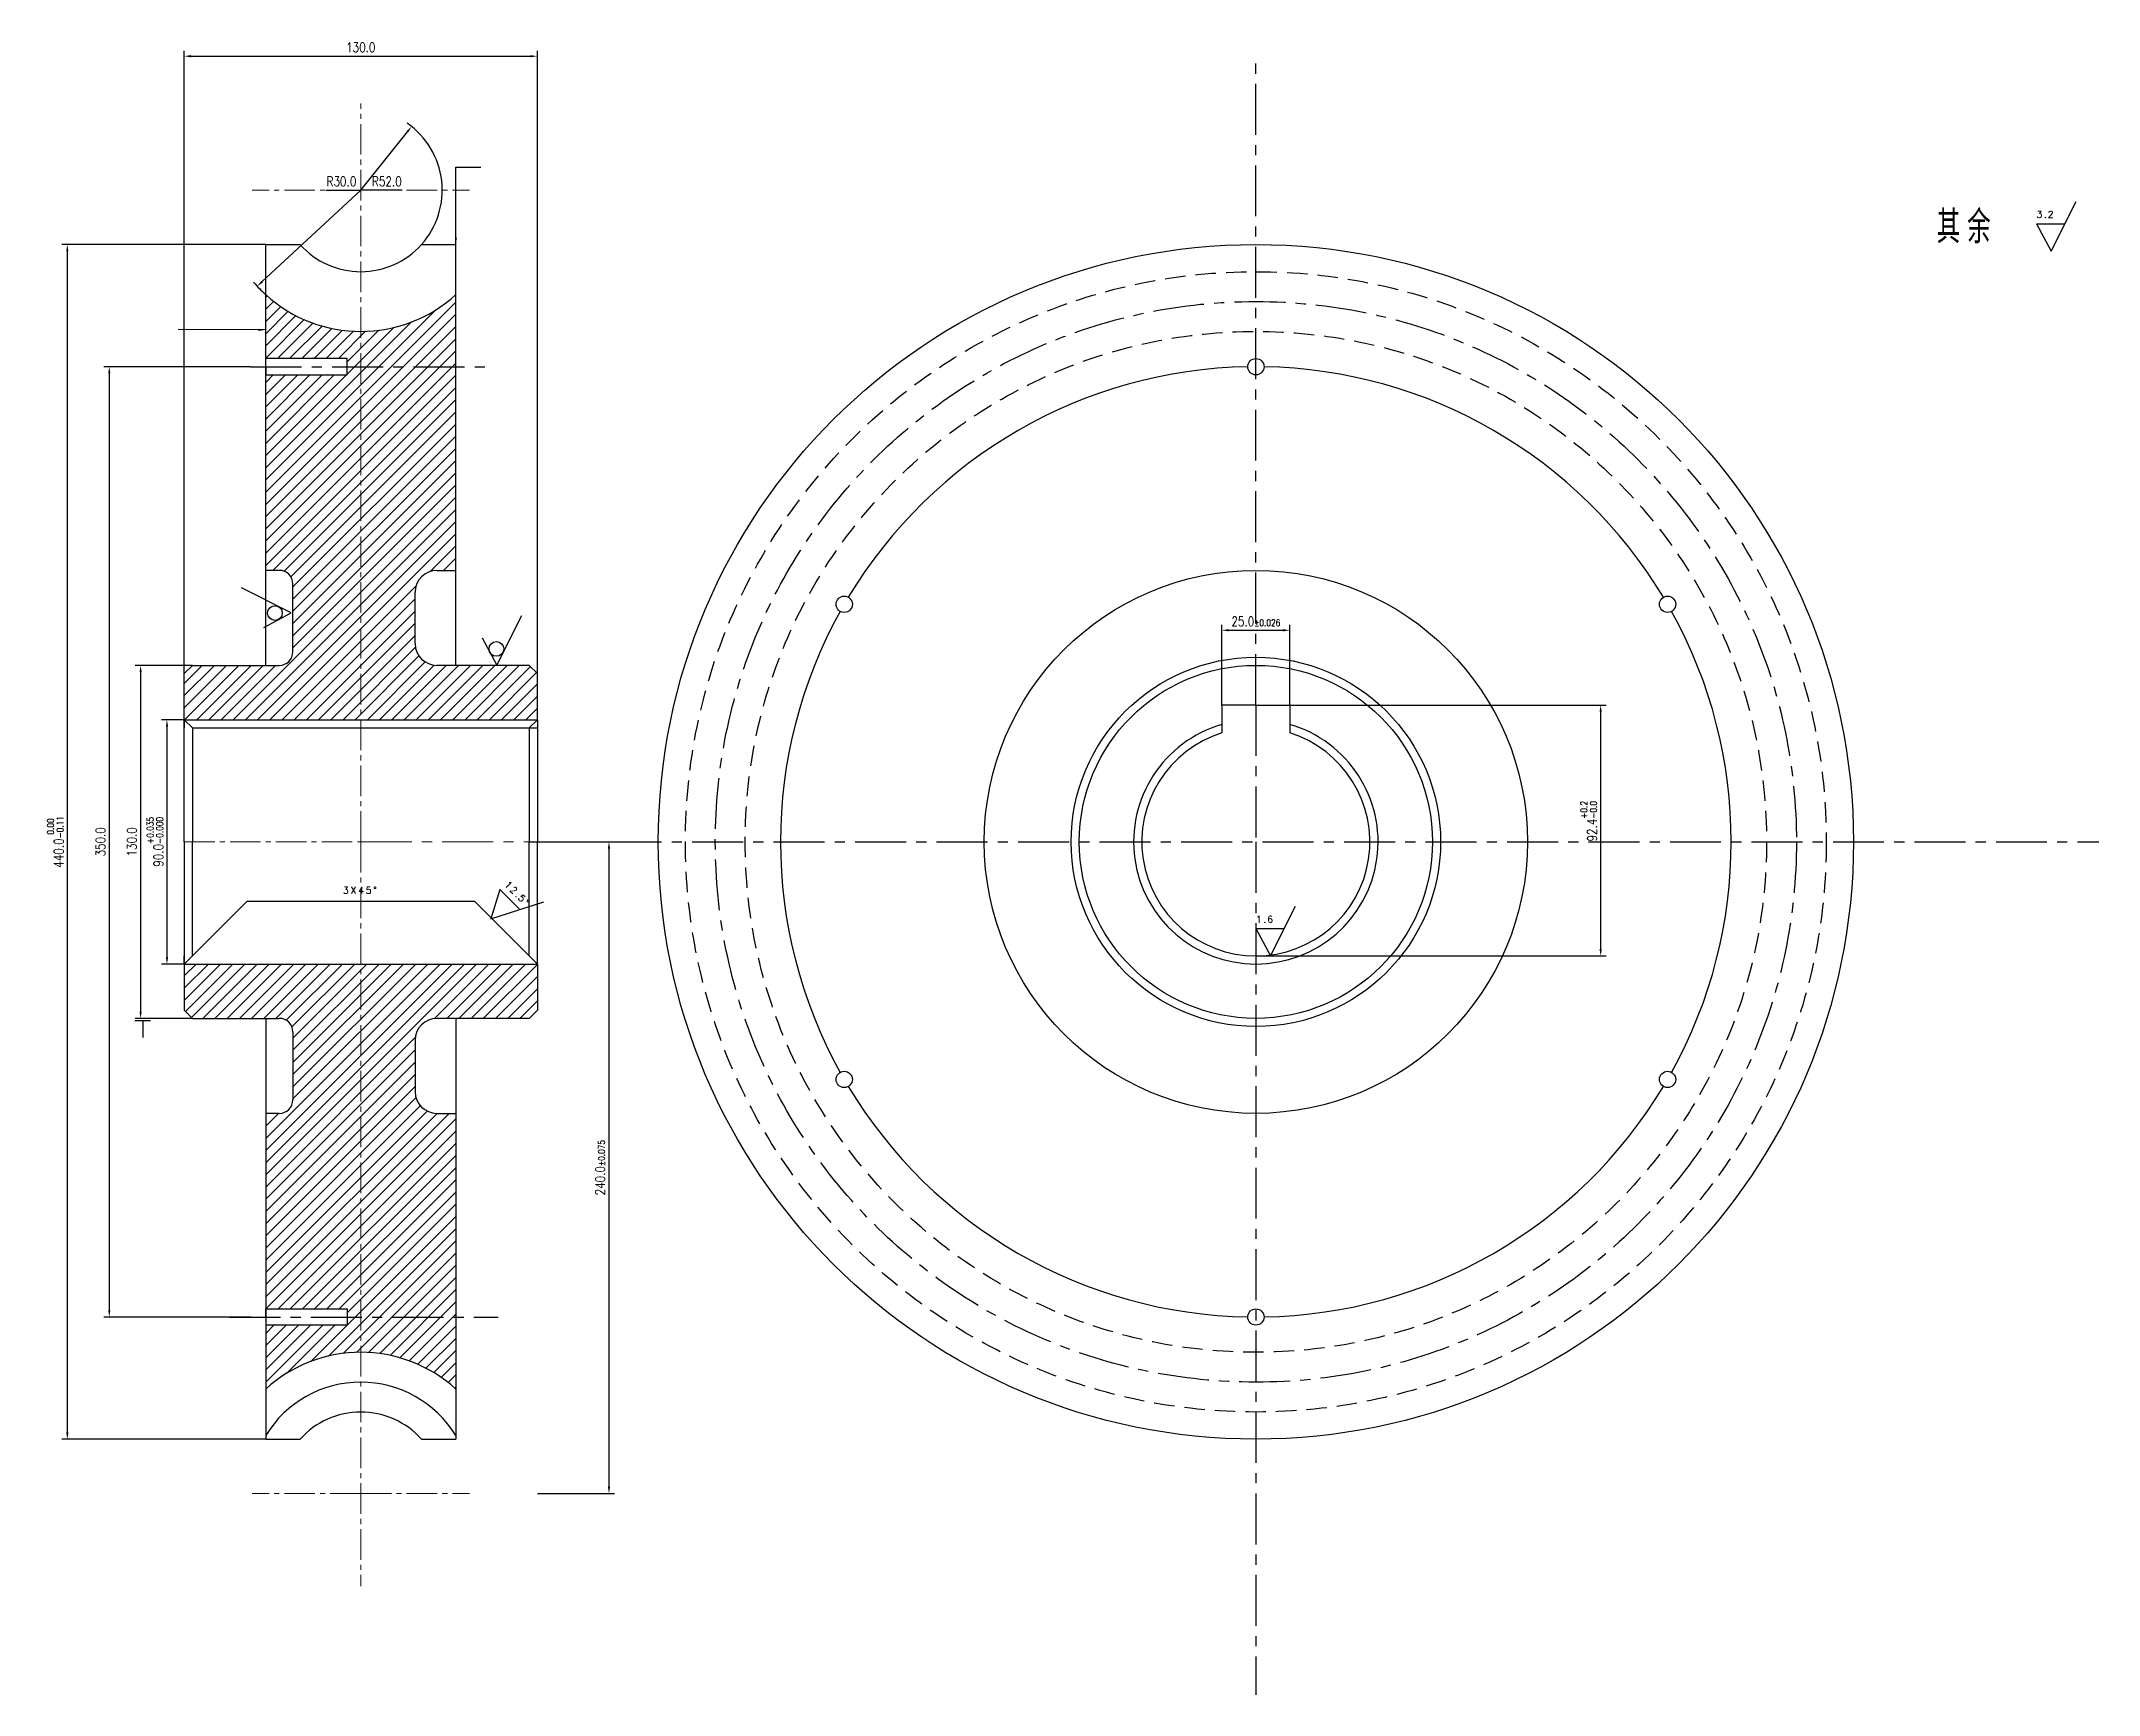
# Model space of a CAD drawing. Header units: millimetres. Extents: x -53 to 705, y -314 to 295.
import ezdxf

# ---------------------------------------------------------------- set-up
doc = ezdxf.new("R2010")
doc.units = ezdxf.units.MM
doc.header["$LTSCALE"] = 15
for name, pattern in [('CENTER', [2, 1.25, -0.25, 0.25, -0.25]), ('CENTER2', [1.125, 0.75, -0.125, 0.125, -0.125]), ('DASHED', [0.75, 0.5, -0.25])]:
    doc.linetypes.add(name, pattern=pattern)
doc.layers.add('1轮廓实线层', color=7, linetype='Continuous', lineweight=30)
for name, color, linetype in [('3中心线层', 1, 'CENTER'), ('5剖面线层', 2, 'Continuous'), ('7标注层', 4, 'Continuous'), ('粗实线', 7, 'Continuous'), ('细实线', 7, 'Continuous')]:
    doc.layers.add(name, color=color, linetype=linetype)
doc.styles.add('BS2024', font='romans.shx', dxfattribs={"width": 0.8, "bigfont": 'gbcbig.shx'})
doc.styles.add('TH_GBDIM', font='romans.shx', dxfattribs={"width": 0.8, "bigfont": 'gbcbig.shx'})
doc.dimstyles.new('BS2024_1.0', dxfattribs={"dimtxt": 3.5, "dimasz": 2.5, "dimexe": 2, "dimexo": 0, "dimgap": 1.5, "dimtad": 1, "dimdec": 1, "dimzin": 0, "dimdsep": 46, "dimtxsty": 'TH_GBDIM', "dimcen": 2.5, "dimclrd": 130, "dimclre": 130, "dimclrt": 3, "dimadec": 0, "dimazin": 0, "dimtfac": 0.714286, "dimtdec": 1, "dimtmove": 0, "dimatfit": 3, "dimfxl": 1, "dimtzin": 0, "dimlwd": -1, "dimlwe": -1, "dimarcsym": 1})
doc.dimstyles.new('BS2024_1.0$4', dxfattribs={"dimtxt": 3.5, "dimasz": 2.5, "dimexe": 2, "dimexo": 0, "dimgap": 1.5, "dimtad": 1, "dimtih": 1, "dimtoh": 1, "dimdec": 1, "dimzin": 0, "dimdsep": 46, "dimtxsty": 'TH_GBDIM', "dimcen": 2.5, "dimclrd": 130, "dimclre": 130, "dimclrt": 3, "dimadec": 0, "dimazin": 0, "dimtfac": 0.714286, "dimtdec": 1, "dimtmove": 0, "dimatfit": 3, "dimfxl": 1, "dimtzin": 0, "dimlwd": -1, "dimlwe": -1, "dimarcsym": 1})

# ---------------------------------------------------------------- blocks, each defined once
blk = doc.blocks.new('*U14')
at = {"layer": '1轮廓实线层'}
blk.add_circle((0, 0), 3, dxfattribs=at)
blk = doc.blocks.new('*U15')
at = {"layer": '1轮廓实线层', "color": 0, "linetype": 'ByBlock', "lineweight": -2, "transparency": 16777216}
for p, rotation in [((394.52, 175), 180), ((242.97, 87.5), 240), ((546.08, 87.5), 120), ((242.97, -87.5), 299.9999999999999), ((546.08, -87.5), 59.99999999999997)]:
    blk.add_blockref('*U14', p, dxfattribs=dict(at, rotation=rotation))
blk.add_blockref('*U14', (394.52, -175), dxfattribs=at)
blk = doc.blocks.new('*D16')
at = {"layer": '7标注层', "color": 130, "transparency": 16777216}
for p, q in [((65, 240), (82.15, 261.5)), ((52.3, 240), (65, 240))]:
    blk.add_line(p, q, dxfattribs=at)
blk.add_arc((65, 240), 30, 318.18969, 55.24829, dxfattribs=at)
blk.add_solid([(81.82, 261.76), (82.47, 261.24), (83.7, 263.45)], dxfattribs=at)
at = {"layer": 'Defpoints', "color": 0, "transparency": 16777216}
for p in [(83.7, 263.45), (65, 240)]:
    blk.add_point(p, dxfattribs=at)
at = {"layer": '7标注层', "color": 3, "transparency": 16777216, "insert": (57.9, 243.25), "char_height": 3.5, "attachment_point": 5, "style": 'TH_GBDIM'}
blk.add_mtext('R30.0', dxfattribs=at)
blk = doc.blocks.new('*D17')
at = {"layer": '7标注层', "color": 130, "transparency": 16777216}
for p, q in [((65, 240), (28.71, 206.33)), ((80.2, 240), (65, 240))]:
    blk.add_line(p, q, dxfattribs=at)
blk.add_arc((65, 240), 52, 220.65346, 227.69501, dxfattribs=at)
blk.add_solid([(28.43, 206.64), (29, 206.03), (26.88, 204.63)], dxfattribs=at)
at = {"layer": 'Defpoints', "color": 0, "transparency": 16777216}
for p in [(65, 240), (26.88, 204.63)]:
    blk.add_point(p, dxfattribs=at)
at = {"layer": '7标注层', "color": 3, "transparency": 16777216, "insert": (74.6, 243.25), "char_height": 3.5, "attachment_point": 5, "style": 'TH_GBDIM'}
blk.add_mtext('R52.0', dxfattribs=at)
blk = doc.blocks.new('*D18')
at = {"layer": '7标注层', "color": 130, "transparency": 16777216}
for p, q in [((30, 220), (-45.03, 220)), ((-43.03, 217.5), (-43.03, -217.5)), ((30, -220), (-45.03, -220))]:
    blk.add_line(p, q, dxfattribs=at)
for points in [[(-43.45, 217.5), (-42.61, 217.5), (-43.03, 220)], [(-43.45, -217.5), (-42.61, -217.5), (-43.03, -220)]]:
    blk.add_solid(points, dxfattribs=at)
at = {"layer": 'Defpoints', "color": 0, "transparency": 16777216}
for p in [(30, 220), (-43.03, -220), (30, -220)]:
    blk.add_point(p, dxfattribs=at)
at = {"layer": '7标注层', "color": 3, "transparency": 16777216, "insert": (-47.45, 0), "char_height": 3.5, "attachment_point": 5, "rotation": 90, "style": 'TH_GBDIM'}
blk.add_mtext('440.0{\\H2.500001;\\S 0.00^ -0.11;}', dxfattribs=at)
blk = doc.blocks.new('*D19')
at = {"layer": '7标注层', "color": 130, "transparency": 16777216}
for p, q in [((24.45, 175), (-29.59, 175)), ((-27.59, 172.5), (-27.59, -172.5)), ((24.45, -175), (-29.59, -175))]:
    blk.add_line(p, q, dxfattribs=at)
for points in [[(-28, 172.5), (-27.17, 172.5), (-27.59, 175)], [(-28, -172.5), (-27.17, -172.5), (-27.59, -175)]]:
    blk.add_solid(points, dxfattribs=at)
at = {"layer": 'Defpoints', "color": 0, "transparency": 16777216}
for p in [(24.45, 175), (-27.59, -175), (24.45, -175)]:
    blk.add_point(p, dxfattribs=at)
at = {"layer": '7标注层', "color": 3, "transparency": 16777216, "insert": (-30.84, 0), "char_height": 3.5, "attachment_point": 5, "rotation": 90, "style": 'TH_GBDIM'}
blk.add_mtext('350.0', dxfattribs=at)
blk = doc.blocks.new('*D20')
at = {"layer": '7标注层', "color": 130, "transparency": 16777216}
for p, q in [((3, 65), (-18.04, 65)), ((-16.04, 62.5), (-16.04, -62.5)), ((3, -65), (-18.04, -65))]:
    blk.add_line(p, q, dxfattribs=at)
for points in [[(-16.46, 62.5), (-15.63, 62.5), (-16.04, 65)], [(-16.46, -62.5), (-15.63, -62.5), (-16.04, -65)]]:
    blk.add_solid(points, dxfattribs=at)
at = {"layer": 'Defpoints', "color": 0, "transparency": 16777216}
for p in [(3, 65), (-16.04, -65), (3, -65)]:
    blk.add_point(p, dxfattribs=at)
at = {"layer": '7标注层', "color": 3, "transparency": 16777216, "insert": (-19.29, 0), "char_height": 3.5, "attachment_point": 5, "rotation": 90, "style": 'TH_GBDIM'}
blk.add_mtext('130.0', dxfattribs=at)
blk = doc.blocks.new('*D21')
at = {"layer": '7标注层', "color": 130, "transparency": 16777216}
for p, q in [((0, 45), (-8.35, 45)), ((-6.35, 42.5), (-6.35, -42.5)), ((0, -45), (-8.35, -45))]:
    blk.add_line(p, q, dxfattribs=at)
for points in [[(-6.76, 42.5), (-5.93, 42.5), (-6.35, 45)], [(-6.76, -42.5), (-5.93, -42.5), (-6.35, -45)]]:
    blk.add_solid(points, dxfattribs=at)
at = {"layer": 'Defpoints', "color": 0, "transparency": 16777216}
for p in [(0, 45), (-6.35, -45), (0, -45)]:
    blk.add_point(p, dxfattribs=at)
at = {"layer": '7标注层', "color": 3, "transparency": 16777216, "insert": (-10.76, 0), "char_height": 3.5, "attachment_point": 5, "rotation": 90, "style": 'TH_GBDIM'}
blk.add_mtext('90.0{\\H2.500001;\\S+0.035^ -0.000;}', dxfattribs=at)
blk = doc.blocks.new('*D22')
at = {"layer": '7标注层', "color": 130, "transparency": 16777216}
for p, q in [((0, 62), (0, 291.36)), ((2.5, 289.36), (127.5, 289.36)), ((130, 62), (130, 291.36))]:
    blk.add_line(p, q, dxfattribs=at)
for points in [[(2.5, 289.77), (2.5, 288.94), (0, 289.36)], [(127.5, 289.77), (127.5, 288.94), (130, 289.36)]]:
    blk.add_solid(points, dxfattribs=at)
at = {"layer": 'Defpoints', "color": 0, "transparency": 16777216}
for p in [(130, 289.36), (0, 62), (130, 62)]:
    blk.add_point(p, dxfattribs=at)
at = {"layer": '7标注层', "color": 3, "transparency": 16777216, "insert": (65, 292.61), "char_height": 3.5, "attachment_point": 5, "style": 'TH_GBDIM'}
blk.add_mtext('130.0', dxfattribs=at)
blk = doc.blocks.new('*D23')
at = {"layer": '7标注层', "color": 130, "transparency": 16777216}
for p, q in [((407.02, 50.4), (523.46, 50.4)), ((521.46, -39.5), (521.46, 47.9)), ((435.94, -42), (523.46, -42))]:
    blk.add_line(p, q, dxfattribs=at)
for points in [[(521.04, 47.9), (521.88, 47.9), (521.46, 50.4)], [(521.04, -39.5), (521.88, -39.5), (521.46, -42)]]:
    blk.add_solid(points, dxfattribs=at)
at = {"layer": 'Defpoints', "color": 0, "transparency": 16777216}
for p in [(407.02, 50.4), (521.46, 50.4), (435.94, -42)]:
    blk.add_point(p, dxfattribs=at)
at = {"layer": '7标注层', "color": 3, "transparency": 16777216, "insert": (517.04, 7.58), "char_height": 3.5, "attachment_point": 5, "rotation": 90, "style": 'TH_GBDIM'}
blk.add_mtext('92.4{\\H2.500001;\\S+0.2^ -0.0;}', dxfattribs=at)
blk = doc.blocks.new('*D24')
at = {"layer": '7标注层', "color": 130, "transparency": 16777216}
for p, q in [((130, 0), (158.38, 0)), ((156.38, -2.5), (156.38, -237.5)), ((130, -240), (158.38, -240))]:
    blk.add_line(p, q, dxfattribs=at)
for points in [[(155.96, -2.5), (156.79, -2.5), (156.38, 0)], [(155.96, -237.5), (156.79, -237.5), (156.38, -240)]]:
    blk.add_solid(points, dxfattribs=at)
at = {"layer": 'Defpoints', "color": 0, "transparency": 16777216}
for p in [(130, 0), (130, -240), (156.38, -240)]:
    blk.add_point(p, dxfattribs=at)
at = {"layer": '7标注层', "color": 3, "transparency": 16777216, "insert": (153.13, -120), "char_height": 3.5, "attachment_point": 5, "rotation": 90, "style": 'TH_GBDIM'}
blk.add_mtext('240.0{\\H2.500001;±0.075}', dxfattribs=at)
blk = doc.blocks.new('*D36')
at = {"layer": '7标注层', "color": 130, "transparency": 16777216}
for p, q in [((382.02, 50.4), (382.02, 79.94)), ((384.52, 77.94), (404.52, 77.94)), ((407.02, 50.4), (407.02, 79.94))]:
    blk.add_line(p, q, dxfattribs=at)
for points in [[(384.52, 78.36), (384.52, 77.52), (382.02, 77.94)], [(404.52, 78.36), (404.52, 77.52), (407.02, 77.94)]]:
    blk.add_solid(points, dxfattribs=at)
at = {"layer": 'Defpoints', "color": 0, "transparency": 16777216}
for p in [(407.02, 77.94), (382.02, 50.4), (407.02, 50.4)]:
    blk.add_point(p, dxfattribs=at)
at = {"layer": '7标注层', "color": 3, "transparency": 16777216, "insert": (394.52, 81.19), "char_height": 3.5, "attachment_point": 5, "style": 'TH_GBDIM'}
blk.add_mtext('25.0{\\H2.500001;±0.026}', dxfattribs=at)

msp = doc.modelspace()

# ---------------------------------------------------------------- hatches: boundary and pattern name
at = {"layer": '5剖面线层', "linetype": 'DASHED'}
h = msp.add_hatch(dxfattribs=at)
h.set_pattern_fill('ANSI31', color=256)
h.paths.add_polyline_path([(65, 175), (60, 175), (60, 172), (30, 172), (30, 100), (35, 100, -0.414214), (40, 95), (40, 85), (40, 70, -0.414214), (35, 65), (3, 65), (0, 62), (0, 45), (65, 45)])
h.paths.add_polyline_path([(100, 175), (65, 175), (65, 45), (130, 45), (130, 62), (127, 65), (93, 65, -0.414214), (85, 73), (85, 92, -0.414214), (93, 100), (100, 100)])
h.paths.add_polyline_path([(30, 201.54), (30, 178), (60, 178), (60, 175), (65, 175), (65, 188, -0.186716)])
h.paths.add_polyline_path([(100, 201.54, -0.186716), (65, 188), (65, 175), (100, 175)])
h.paths.add_polyline_path([(65, -45), (0, -45), (0, -62), (3, -65), (35, -65, -0.414214), (40, -70), (40, -85), (40, -95, -0.414214), (35, -100), (30, -100), (30, -172), (60, -172), (60, -175), (65, -175)])
h.paths.add_polyline_path([(100, -100), (93, -100, -0.414214), (85, -92), (85, -73, -0.414214), (93, -65), (127, -65), (130, -62), (130, -45), (65, -45), (65, -175), (100, -175)])
h.paths.add_polyline_path([(65, -175), (60, -175), (60, -178), (30, -178), (30, -201.54, -0.186716), (65, -188)])
h.paths.add_polyline_path([(100, -175), (65, -175), (65, -188, -0.186716), (100, -201.54)])

# ---------------------------------------------------------------- linework, layer by layer
at = {"layer": '1轮廓实线层', "lineweight": 30}
for p, q in [((30, 65), (30, 220)), ((30, 220), (42.64, 220)), ((87.36, 220), (100, 220)), ((100, 65), (100, 220)), ((60, 178), (30, 178)), ((30, 175), (30, 172)), ((60, 172), (60, 178)), ((30, 172), (60, 172)), ((35, 100), (30, 100)), ((93, 100), (100, 100)), ((40, 85), (40, 95)), ((40, 95), (40, 95)), ((85, 73), (85, 92)), ((40, 70), (40, 85)), ((40, 85), (40, 85)), ((0, 62), (3, 65)), ((0, 0), (0, 62)), ((3, 65), (35, 65)), ((127, 65), (93, 65)), ((127, 65), (130, 62)), ((130, 45), (130, 62)), ((0, 45), (130, 45)), ((0, 45), (0, 42)), ((3, 42), (0, 45)), ((3, 42), (127, 42)), ((3, 42), (3, 0)), ((127, 42), (130, 45)), ((127, 42), (127, 0)), ((127, 42), (130, 42)), ((130, 45), (130, 0)), ((130, 45), (130, 42)), ((0, 0), (0, -62)), ((3, -42), (3, 0)), ((127, -42), (127, 0)), ((130, -45), (130, 0)), ((18, -27), (23, -22)), ((107, -22), (23, -22)), ((107, -22), (117, -32)), ((18, -27), (13, -32)), ((13, -32), (3, -42)), ((117, -32), (127, -42)), ((0, -45), (0, -42)), ((3, -42), (0, -45)), ((0, -45), (130, -45)), ((127, -42), (130, -45)), ((130, -45), (130, -42)), ((130, -45), (130, -62)), ((0, -62), (3, -65)), ((3, -65), (35, -65)), ((30, -65), (30, -220)), ((127, -65), (93, -65)), ((100, -65), (100, -220)), ((127, -65), (130, -62)), ((40, -70), (40, -85)), ((85, -73), (85, -92)), ((40, -85), (40, -85)), ((40, -85), (40, -95)), ((40, -95), (40, -95)), ((35, -100), (30, -100)), ((93, -100), (100, -100)), ((30, -175), (30, -172)), ((30, -172), (60, -172)), ((60, -172), (60, -178)), ((60, -178), (30, -178)), ((30, -220), (42.64, -220)), ((87.36, -220), (100, -220))]:
    msp.add_line(p, q, dxfattribs=at)
at = {"layer": '1轮廓实线层'}
for p, q in [((394.52, 50.4), (382.02, 50.4)), ((382.02, 50.4), (382.02, 40.1)), ((394.52, 50.4), (407.02, 50.4)), ((407.02, 50.4), (407.02, 40.1))]:
    msp.add_line(p, q, dxfattribs=at)
at = {"layer": '1轮廓实线层', "lineweight": 30}
for radius in [220, 100, 68, 65]:
    msp.add_circle((394.52, 0), radius, dxfattribs=at)
for centre, radius, start, end in [((65, 240), 30, 221.81031, 318.18969), ((65, 240), 52, 227.69501, 312.30499), ((35, 95), 5, 0, 90), ((93, 92), 8, 90, 180), ((35, 70), 5, 270, 0), ((93, 73), 8, 180, 270), ((394.52, 0), 45, 106.12762, 73.87238), ((394.52, 0), 42, 107.31465, 72.68535), ((35, -70), 5, 0, 90), ((93, -73), 8, 90, 180), ((35, -95), 5, 270, 0), ((93, -92), 8, 180, 270), ((65, -240), 52, 47.69501, 132.30499), ((65, -240), 30, 41.81031, 138.18969)]:
    msp.add_arc(centre, radius, start, end, dxfattribs=at)
at = {"layer": '1轮廓实线层'}
for start, end in [(90.98223, 149.01777), (30.98223, 89.01777), (150.98223, 209.01777), (330.98223, 29.01777), (210.98223, 269.01777), (270.98223, 329.01777)]:
    msp.add_arc((394.52, 0), 175, start, end, dxfattribs=at)
at = {"layer": '3中心线层'}
for p, q in [((394.52, 50.4), (394.52, 288.65)), ((24.45, 175), (113.14, 175)), ((394.52, 50.4), (394.52, 0)), ((127, 0), (704.86, 0)), ((394.52, 0), (394.52, -314.16)), ((16.66, -175), (115.59, -175))]:
    msp.add_line(p, q, dxfattribs=at)
at = {"layer": '3中心线层', "linetype": 'CENTER2', "lineweight": 20}
for p, q in [((65, 0), (65, 271.94)), ((65, 240), (25, 240)), ((65, 240), (105, 240)), ((0, 0), (65, 0)), ((65, 0), (65, -274.15)), ((65, -240), (25, -240)), ((65, -240), (105, -240))]:
    msp.add_line(p, q, dxfattribs=at)
at = {"layer": '3中心线层', "lineweight": 20}
msp.add_line((65, 0), (130, 0), dxfattribs=at)
at = {"layer": '3中心线层'}
msp.add_circle((394.52, 0), 199, dxfattribs=at)
at = {"layer": '7标注层'}
for p, q in [((687.29, 217.6), (696.53, 235.85)), ((681.88, 227.63), (687.29, 217.6)), ((681.88, 227.63), (692.37, 227.63)), ((39.32, 84.35), (21.06, 93.58)), ((29.29, 78.93), (39.32, 84.35)), ((115.05, 65.13), (124.28, 83.39)), ((109.63, 75.16), (115.05, 65.13)), ((116.18, -17.49), (112.92, -28.41)), ((112.92, -28.41), (132.35, -22.03)), ((116.18, -17.49), (123.6, -24.9)), ((399.94, -42), (409.17, -23.74)), ((394.52, -31.97), (399.94, -42)), ((394.52, -31.97), (405.01, -31.97)), ((394.52, -42), (435.94, -42)), ((-18.23, -65.74), (-12.35, -65.74)), ((-15.29, -65.74), (-15.29, -72.04))]:
    msp.add_line(p, q, dxfattribs=at)
for centre in [(33.39, 84.25), (114.94, 71.06)]:
    msp.add_circle(centre, 2.71, dxfattribs=at)
at = {"layer": '粗实线', "linetype": 'DASHED', "lineweight": 30}
for radius in [210, 188]:
    msp.add_circle((394.52, 0), radius, dxfattribs=at)
at = {"layer": '细实线'}
msp.add_arc((65, -240), 41, 31.38815, 148.61185, dxfattribs=at)

# ---------------------------------------------------------------- block references
at = {"layer": '1轮廓实线层'}
msp.add_blockref('*U15', (0, 0), dxfattribs=at)

# ---------------------------------------------------------------- texts
at = {"layer": '7标注层', "attachment_point": 1, "style": 'BS2024'}
for s, width, gutter_width, insert, char_height in [('\\pxt1,3;{\\W1;\\T1.3;其余}', 75.7192, 60.01, (645.15, 232.47), 12.0021), ('{\\W1;\\T1.3;3.2}', 8.5329, 12.5, (681.88, 232.33), 2.5), ('{\\W1;\\T1.3;3X45°}', 8.5329, 12.5, (58.46, -16.58), 2.5), ('{\\W1;\\T1.3;1.6}', 8.5329, 12.5, (394.52, -27.27), 2.5)]:
    msp.add_mtext_dynamic_manual_height_columns(s, width=width, gutter_width=gutter_width, heights=[0], dxfattribs=dict(at, insert=insert, char_height=char_height))
at = {"layer": '7标注层', "insert": (119.5, -14.16), "char_height": 2.5, "attachment_point": 1, "rotation": 315, "style": 'BS2024'}
msp.add_mtext_dynamic_manual_height_columns('{\\W1;\\T1.3;12.5°}', width=8.5329, gutter_width=12.5, heights=[0], dxfattribs=at)

# ---------------------------------------------------------------- dimensions: what is measured, and where the dimension line sits
at = {"layer": '7标注层'}
for base, p1, p2, angle, picture, middle in [((130, 289.36), (0, 62), (130, 62), 180, '*D22', (65, 292.61)), ((-16.04, -65), (3, 65), (3, -65), 90, '*D20', (-19.29, 0))]:
    dim = msp.add_linear_dim(base=base, p1=p1, p2=p2, angle=angle, dimstyle='BS2024_1.0', dxfattribs=at)
    dim.commit()
    dim.dimension.update_dxf_attribs({"geometry": picture, "text_midpoint": middle})
for mpoint, picture, middle in [((83.7, 263.45), '*D16', (57.9, 240)), ((26.88, 204.63), '*D17', (74.6, 240))]:
    dim = msp.add_radius_dim(center=(65, 240), mpoint=mpoint, dimstyle='BS2024_1.0$4', dxfattribs=at)
    dim.commit()
    dim.dimension.update_dxf_attribs({"geometry": picture, "text_midpoint": middle, "dimtype": 164})
for base, p1, p2, override, picture, middle in [((-43.03, -220), (30, 220), (30, -220), {"dimgap": 1.5, "dimtol": 1, "dimlim": 0, "dimtp": 0, "dimtm": 0.11, "dimtdec": 2}, '*D18', (-43.03, 0)), ((-27.59, -175), (24.45, 175), (24.45, -175), {"dimgap": 1.5, "dimtol": 0, "dimlim": 0}, '*D19', (-27.59, 0)), ((521.46, 50.4), (435.94, -42), (407.02, 50.4), {"dimgap": 1.5, "dimtol": 1, "dimlim": 0, "dimtp": 0.2, "dimtm": 1e-09}, '*D23', (521.46, 7.58))]:
    dim = msp.add_linear_dim(base=base, p1=p1, p2=p2, angle=90, dimstyle='BS2024_1.0', override=override, dxfattribs=at)
    dim.commit()
    dim.dimension.update_dxf_attribs({"geometry": picture, "text_midpoint": middle, "dimtype": 160})
dim = msp.add_linear_dim(base=(407.02, 77.94), p1=(382.02, 50.4), p2=(407.02, 50.4), dimstyle='BS2024_1.0', override={"dimgap": 1.5, "dimtol": 1, "dimlim": 0, "dimtp": 0.026, "dimtm": 0.026, "dimtdec": 3}, dxfattribs=at)
dim.commit()
dim.dimension.update_dxf_attribs({"geometry": '*D36', "text_midpoint": (394.52, 81.19)})
dim = msp.add_linear_dim(base=(-6.35, -45), p1=(0, 45), p2=(0, -45), angle=90, dimstyle='BS2024_1.0', override={"dimgap": 1.5, "dimtol": 1, "dimlim": 0, "dimtp": 0.035, "dimtm": 1e-09, "dimtdec": 3}, dxfattribs=at)
dim.commit()
dim.dimension.update_dxf_attribs({"geometry": '*D21', "text_midpoint": (-10.76, 0)})
dim = msp.add_aligned_dim(p1=(130, 0), p2=(130, -240), distance=26.38, dimstyle='BS2024_1.0', override={"dimgap": 1.5, "dimtol": 1, "dimlim": 0, "dimtp": 0.075, "dimtm": 0.075, "dimtdec": 3}, dxfattribs=at)
dim.commit()
dim.dimension.update_dxf_attribs({"geometry": '*D24', "text_midpoint": (153.13, -120)})

# ---------------------------------------------------------------- leaders
for points in [[(100.01, 220.08), (100.01, 248.5), (109.17, 248.5)], [(29.78, 188.55), (-2.23, 188.73)]]:
    msp.add_leader(points, dimstyle='BS2024_1.0', override={"dimgap": 1.5, "dimtad": 0}, dxfattribs=at)

doc.saveas('drawing.dxf')
